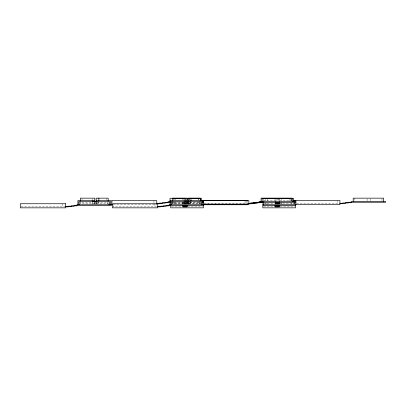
<?xml version="1.0" encoding="UTF-8"?>
<svg xmlns="http://www.w3.org/2000/svg" width="406" height="406" viewBox="0 0 406 406"><rect width="100%" height="100%" fill="white"/><g stroke="black" fill="none" stroke-linecap="round" stroke-linejoin="round"><path stroke-width="0.3" stroke-dasharray="2.03 1.52" d="M184.877 203.776L184.974 202.528M263.225 200.65L277.217 200.65M279.572 200.65L292.051 200.65M78.307 202.259L92.411 202.259M97.171 202.259L108.326 202.259M170.408 202.259L185.74 202.259M189.79 202.259L202.295 202.259M171.525 202.355L184.329 202.355M189.658 202.355L200.96 202.355M94.253 202.67L98.338 202.67M186.349 202.67L190.439 202.67M183.385 202.772L187.47 202.772M94.253 202.975L98.338 202.975M186.349 202.975L190.439 202.975M183.385 203.076L187.47 203.076M94.253 203.294L98.338 203.294M186.349 203.294L190.439 203.294M183.385 203.396L187.47 203.396M78.713 203.68L109.793 203.68M170.809 203.68L201.889 203.68M203.284 203.68L247.822 203.68M294.578 203.68L295.385 203.68M296.649 203.68L338.802 203.68M171.337 203.741L202.391 203.776M204.33 203.776L248.868 203.776M263.631 203.741L274.771 203.741M279.171 203.741L295.517 203.741M113.315 204.746L156.772 204.746M21.107 206.872L65.087 206.872M156.625 206.872L113.208 206.872L113.208 203.741M171.53 206.872L182.38 206.872M187.689 206.872L202.609 206.872M263.631 206.872L274.481 206.872M280.12 206.872L294.71 206.872M381.975 198.727L381.975 201.559M370.861 198.727L370.861 200.99M367.11 198.727L367.11 200.99M354.88 198.158L354.88 200.99M337.117 200.549L337.117 203.68M294.578 202.893L294.578 204.066M293.081 203.051L293.081 204.182M291.787 198.828L291.787 201.655M291.569 198.727L291.569 201.559M291.386 203.051L291.386 204.182M290.919 198.26L290.919 201.092M289.874 198.727L289.874 200.99M281.52 198.26L281.52 201.092M281.119 203.051L281.119 204.182M281.033 201.904L281.033 203.776M279.805 198.26L279.805 201.092M278.998 198.828L278.998 201.092M278.76 198.158L278.76 200.99M277.658 198.26L277.658 201.092M276.055 198.828L276.055 201.092M274.963 198.26L274.963 201.655M267.351 198.828L267.351 201.092M266.95 203.051L266.95 204.746M265.656 198.828L265.656 201.092M265.255 203.051L265.255 204.182M264.032 200.65L264.032 203.776M263.824 198.26L263.824 201.092M247.822 200.549L247.822 204.649M246.061 200.65L246.061 203.776M245.016 201.178L245.016 203.68M199.798 201.351L199.798 204.182M199.29 201.919L199.29 204.746M198.818 198.828L198.818 199.96M198.57 198.158L198.57 199.859M190.439 200.549L190.439 203.68M189.734 198.828L189.734 199.96M189.419 198.828L189.419 199.96M189.018 202.482L189.018 204.746M188.932 202.528L188.932 203.776M188.683 202.482L188.683 204.182M188.638 201.802L188.638 203.68M187.47 201.274L187.47 203.776M186.501 202.482L186.501 204.182M186.349 201.802L186.349 203.68M185.557 198.828L185.557 199.96M185.273 198.828L185.273 201.092M185.156 202.482L185.156 204.182M184.989 202.427L184.989 203.68M184.933 202.482L184.933 204.182M184.4 198.727L184.4 199.859M183.959 198.828L183.959 199.96M183.385 200.65L183.385 203.776M182.862 198.828L182.862 199.96M182.461 201.919L182.461 204.746M175.25 198.828L175.25 199.96M174.849 201.919L174.849 204.182M174.133 198.727L174.133 199.859M173.555 198.828L173.555 199.96M173.154 201.351L173.154 204.182M172.702 201.351L172.702 204.182M171.931 200.65L171.931 203.776M154.94 203.741L154.94 206.872M153.96 200.65L153.96 203.152M112.229 200.65L112.229 203.152M107.697 201.919L107.697 204.746M106.468 198.727L106.468 199.859M98.338 200.549L98.338 203.68M96.582 202.482L96.582 204.182M96.537 201.802L96.537 203.68M94.253 202.427L94.253 203.68M92.888 201.802L92.888 203.68M92.832 202.482L92.832 204.746M92.299 198.727L92.299 199.859M82.032 198.727L82.032 199.859M80.601 201.351L80.601 204.182M62.839 203.741L62.839 206.872"/><path stroke-width="0.61" d="M291.569 198.158L261.083 198.158L261.083 201.559M185.557 198.26L170.028 198.26L170.002 204.649L171.261 204.649M186.902 198.26L201.386 198.26L201.386 200.523M170.002 200.549L186.349 200.549L186.349 201.802M247.822 200.549L188.638 200.549L188.638 201.802M294.578 200.549L339.923 200.549L339.923 204.649L295.208 204.649M201.148 200.65L248.868 200.65L248.868 204.746L168.972 204.746L168.972 205.862L163.359 205.862L163.359 206.487L157.746 206.487M293.244 200.65L295.918 200.65L295.918 204.746L263.225 204.746M93.938 201.559L97.064 201.559M186.039 201.559L189.226 201.559M262.327 201.559L259.053 201.559L259.053 202.67L253.435 202.67L253.435 203.294L248.944 203.294M170.51 201.655L167.998 201.655L167.998 202.772L162.385 202.772L162.385 203.396L156.772 203.396M202.163 201.655L203.416 201.655L203.416 202.355L202.163 202.355M263.448 202.259L256.247 202.259L256.247 202.975L250.629 202.975L250.629 203.68L248.944 203.68M170.51 202.355L165.191 202.355L165.191 203.076L159.578 203.076L159.578 203.776L112.401 203.741L112.401 207.842L157.746 207.842L157.746 203.741M275.486 202.772L279.572 202.772M275.486 203.076L279.572 203.076M339.923 203.294L345.536 203.294L345.536 202.67L351.149 202.67L351.149 201.559L385.7 201.559L385.7 202.259L348.343 202.259L348.343 202.975L342.73 202.975L342.73 203.68L339.923 203.68M248.868 203.396L254.486 203.396L254.486 202.772L260.099 202.772L260.099 201.655L295.517 201.655L295.517 202.355L257.292 202.355L257.292 203.076L251.674 203.076L251.674 203.776L248.868 203.776M275.486 203.396L279.572 203.396M79.16 204.649L77.906 204.649L77.906 200.549L94.253 200.549L94.253 201.802M108.712 204.649L110.599 204.649L110.599 200.549L96.537 200.549L96.537 201.802M201.442 204.649L202.695 204.649L202.695 200.549M203.107 204.649L247.822 204.649M112.68 204.746L76.876 204.746L76.876 205.862L71.258 205.862L71.258 206.487L65.645 206.487M182.984 205.862L187.07 205.862M275.085 205.862L279.171 205.862M182.984 206.167L187.07 206.167M275.085 206.167L279.171 206.167M182.984 206.487L187.07 206.487M275.085 206.487L279.171 206.487M65.645 206.872L68.452 206.872L68.452 206.167L74.07 206.167L74.07 205.446L111.422 205.446L111.422 200.65L156.772 200.65L156.772 204.162M157.746 206.872L160.553 206.872L160.553 206.167L166.166 206.167L166.166 205.446L203.523 205.446L203.523 200.65M383.67 201.559L383.67 198.158L353.184 198.158L353.184 201.559M295.517 204.325L295.517 207.842L262.824 207.842L262.824 203.741M295.116 204.746L295.116 205.446L263.225 205.446L263.225 201.823M294.644 201.655L294.644 202.355M293.482 201.655L293.482 198.26L262.129 198.26L262.129 201.655M292.614 198.26L292.614 201.655M279.572 201.746L279.572 203.776L275.486 203.776L275.486 201.746M279.171 205.385L279.171 206.872L275.085 206.872L275.085 205.385M203.416 204.325L203.416 207.842L170.723 207.842L170.723 205.497M202.543 201.655L202.543 202.355M201.493 204.746L201.493 201.351L171.007 201.351L171.007 204.746M200.513 198.26L200.513 200.523M200.265 200.99L200.265 198.158L188.262 198.158L188.262 201.559M190.957 198.158L190.957 200.99M187.704 198.26L187.704 201.655M187.07 205.385L187.07 206.872L182.984 206.872L182.984 205.385M186.902 201.655L186.922 198.158L172.438 198.158L172.438 200.99M184.989 200.549L184.989 201.802M109.392 204.746L109.392 201.351L78.906 201.351L78.906 204.746M108.163 200.99L108.163 198.158L96.161 198.158L96.161 201.559M98.856 198.158L98.856 200.99M94.821 201.559L94.821 198.158L80.337 198.158L80.337 200.99M92.888 200.549L92.888 201.802M65.645 203.741L20.3 203.741L20.3 207.842L65.645 207.842L65.645 203.741"/></g></svg>
